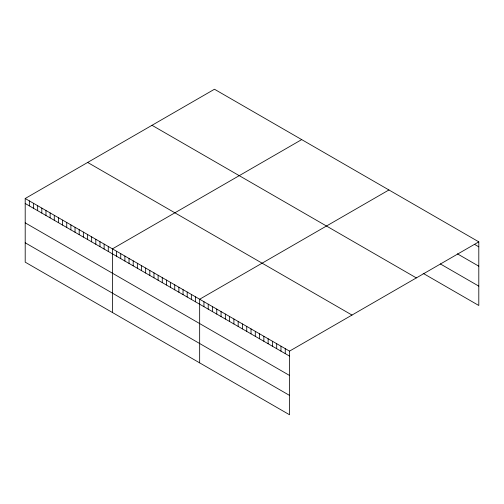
<?xml version="1.0" encoding="UTF-8"?>
<svg xmlns="http://www.w3.org/2000/svg" width="504" height="504" viewBox="0 0 504 504"><rect width="100%" height="100%" fill="white"/><g stroke="black" fill="none" stroke-linecap="round" stroke-linejoin="round"><path stroke-width="0.76" d="M25.2 198.507L289.535 351.118L289.535 414.761L25.2 262.149L25.2 198.507L214.465 89.24L478.8 241.851L478.8 305.493L423.165 273.37M301.694 139.602L112.43 248.869L112.43 312.512M388.924 189.964L199.66 299.231L199.66 362.874M289.535 351.118L478.8 241.851M474.522 244.358L478.8 246.828M457.399 253.833L478.8 266.188M440.282 263.894L478.8 286.133M152.006 125.294L416.342 277.906M87.658 162.452L351.994 315.063M25.2 203.49L289.535 356.101M25.2 222.844L289.535 375.461M25.2 242.789L289.535 395.407M285.251 348.648L285.251 353.625M280.974 346.179L280.974 351.156M276.696 343.709L276.696 348.686M272.418 341.239L272.418 346.216M268.134 338.764L268.134 343.747M263.857 336.294L263.857 341.271M259.579 333.824L259.579 338.801M255.295 331.355L255.295 336.332M251.017 328.885L251.017 333.862M246.739 326.409L246.739 331.393M242.456 323.94L242.456 328.917M238.178 321.47L238.178 326.447M233.9 319L233.9 323.978M229.616 316.531L229.616 321.508M225.338 314.055L225.338 319.038M221.061 311.585L221.061 316.562M216.777 309.116L216.777 314.093M212.499 306.646L212.499 311.623M208.221 304.177L208.221 309.154M203.937 301.701L203.937 306.684M195.508 296.837L195.508 301.814M191.35 294.437L191.35 299.414M187.198 292.036L187.198 297.02M183.047 289.642L183.047 294.619M178.888 287.242L178.888 292.219M174.737 284.842L174.737 289.825M170.585 282.448L170.585 287.425M166.427 280.048L166.427 285.025M162.275 277.647L162.275 282.631M158.124 275.253L158.124 280.23M153.966 272.853L153.966 277.83M149.814 270.453L149.814 275.436M145.662 268.059L145.662 273.036M141.504 265.658L141.504 270.635M137.353 263.258L137.353 268.241M133.201 260.864L133.201 265.841M129.043 258.464L129.043 263.441M124.891 256.063L124.891 261.047M120.74 253.669L120.74 258.647M116.582 251.269L116.582 256.246M108.278 246.475L108.278 251.452M104.12 244.075L104.12 249.052M99.968 241.674L99.968 246.658M95.817 239.28L95.817 244.257M91.659 236.88L91.659 241.857M87.507 234.48L87.507 239.463M83.355 232.086L83.355 237.063M79.197 229.685L79.197 234.662M75.046 227.285L75.046 232.268M70.894 224.891L70.894 229.868M66.736 222.491L66.736 227.468M62.584 220.091L62.584 225.074M58.432 217.697L58.432 222.673M54.275 215.296L54.275 220.273M50.123 212.896L50.123 217.879M45.971 210.502L45.971 215.479M41.813 208.102L41.813 213.079M37.661 205.701L37.661 210.685M33.51 203.307L33.51 208.284M29.352 200.907L29.352 205.884"/></g></svg>
